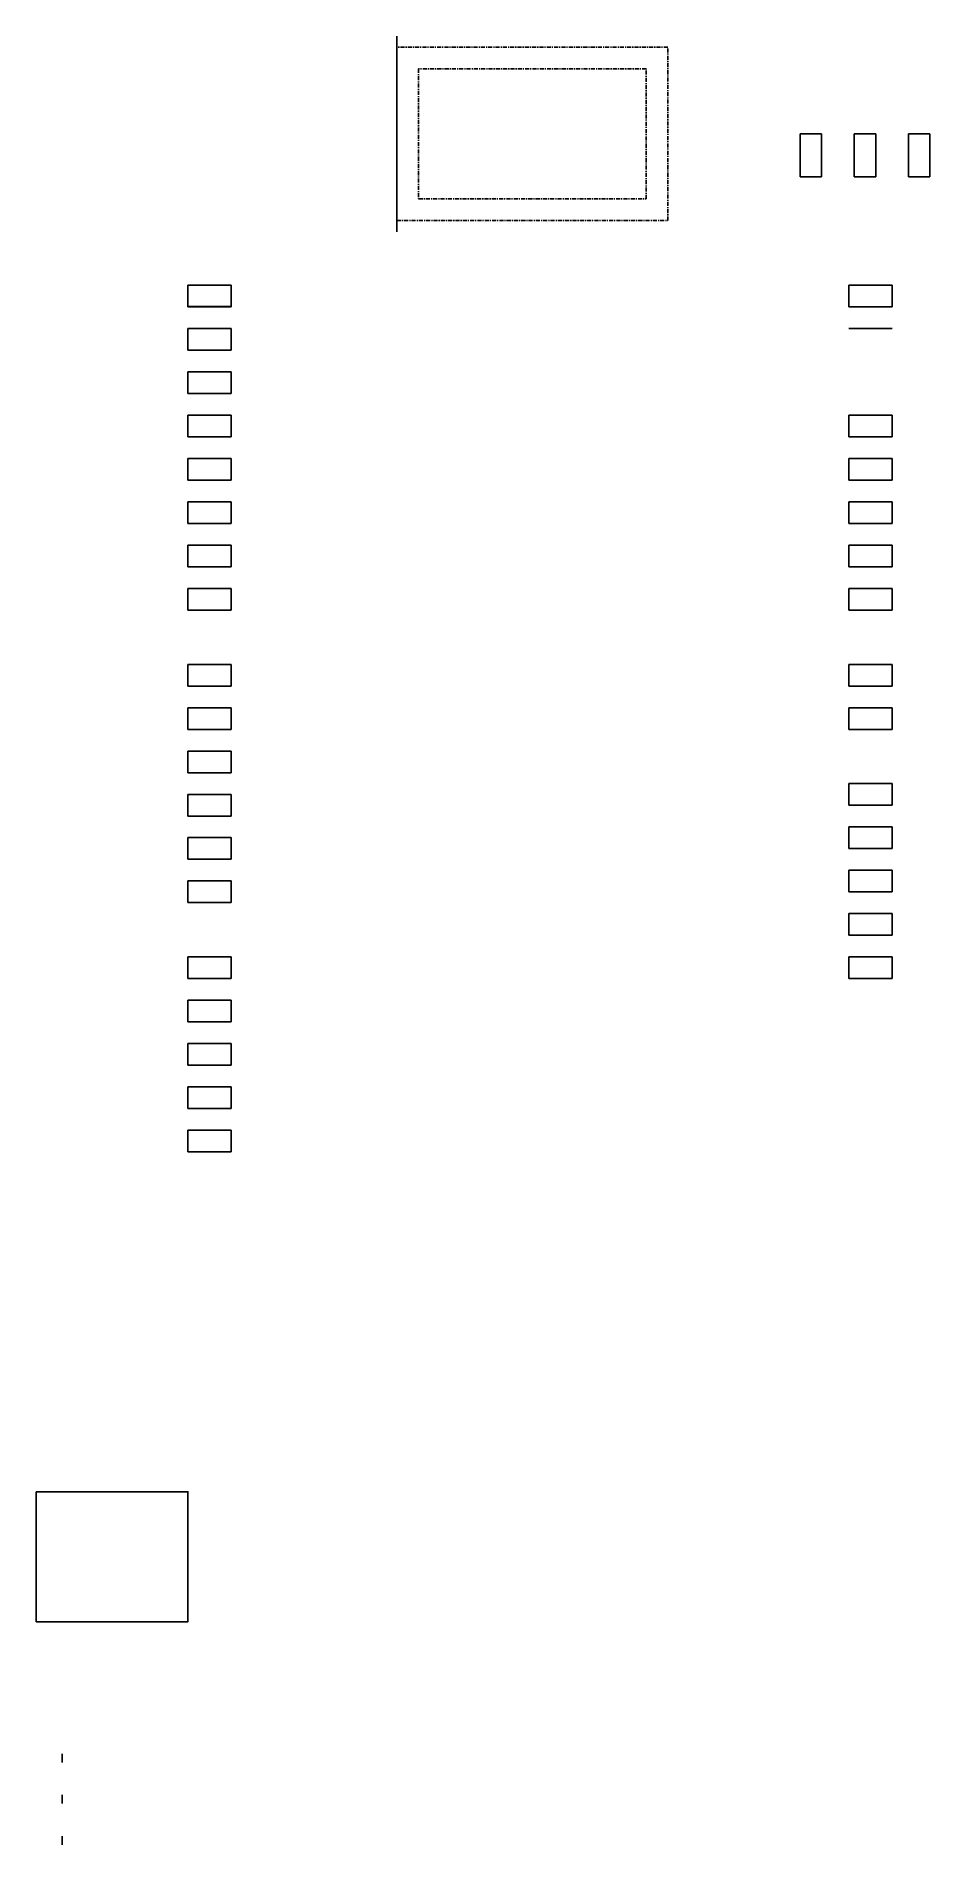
# Model space of a CAD drawing. Header units: millimetres. Extents: x 2040 to 2122, y -3084 to -2917.
import ezdxf

# ---------------------------------------------------------------- set-up
doc = ezdxf.new("R2010")
doc.units = ezdxf.units.MM
doc.linetypes.add('CENTER', pattern=[0.6, 0.375, -0.075, 0.075, -0.075])
doc.layers.add('center', color=1, linetype='CENTER')

msp = doc.modelspace()

# ---------------------------------------------------------------- linework, layer by layer
at = {"layer": 'center', "elevation": 1}
for points in [[(2072.82, -2934.28), (2097.82, -2934.28), (2097.82, -2918.28), (2072.82, -2918.28)], [(2074.82, -2932.28), (2095.82, -2932.28), (2095.82, -2920.28), (2074.82, -2920.28)]]:
    msp.add_lwpolyline(points, close=True, dxfattribs=at)
at = {"layer": 'center', "extrusion": (1, -1e-16, 3e-16), "elevation": 2041.92}
for points in [[(-3076.51, -2), (-3075.96, -2), (-3075.84, -1.49), (-3075.84, 1), (-3076.64, 1), (-3076.64, -1.49)], [(-3080.32, -2), (-3079.77, -2), (-3079.65, -1.49), (-3079.65, 1), (-3080.45, 1), (-3080.45, -1.49)], [(-3084.13, -2), (-3083.58, -2), (-3083.46, -1.49), (-3083.46, 1), (-3084.26, 1), (-3084.26, -1.49)]]:
    msp.add_lwpolyline(points, close=True, dxfattribs=at)
at = {"layer": 'Defpoints'}
msp.add_line((2072.82, -2917.26, 1), (2072.82, -2935.31, 1), dxfattribs=at)
at = {"layer": 'Defpoints', "color": 7, "linetype": 'Continuous'}
for p, q in [((2110.03, -2930.24, 1), (2110.03, -2926.27, 1)), ((2110.03, -2926.27, 1), (2112.01, -2926.27, 1)), ((2112.01, -2926.27, 1), (2112.01, -2930.24, 1)), ((2115.03, -2930.24, 1), (2115.03, -2926.27, 1)), ((2115.03, -2926.27, 1), (2117.01, -2926.27, 1)), ((2117.01, -2926.27, 1), (2117.01, -2930.24, 1)), ((2120.03, -2926.27, 1), (2120.03, -2930.24, 1)), ((2122.01, -2926.27, 1), (2120.03, -2926.27, 1)), ((2122.01, -2926.27, 1), (2122.01, -2930.24, 1)), ((2112.01, -2930.24, 1), (2110.03, -2930.24, 1)), ((2117.01, -2930.24, 1), (2115.03, -2930.24, 1)), ((2120.03, -2930.24, 1), (2122.01, -2930.24, 1)), ((2053.52, -2942.26, 1), (2053.52, -2940.26, 1)), ((2053.52, -2940.26, 1), (2057.52, -2940.26, 1)), ((2053.52, -2940.26, 1), (2057.52, -2940.26, 1)), ((2057.52, -2940.26, 1), (2057.52, -2942.26, 1)), ((2114.52, -2942.26, 1), (2114.52, -2940.26, 1)), ((2114.52, -2940.26, 1), (2118.52, -2940.26, 1)), ((2118.52, -2940.26, 1), (2118.52, -2942.26, 1)), ((2057.52, -2942.21, 1), (2053.52, -2942.21, 1)), ((2057.52, -2942.26, 1), (2053.52, -2942.26, 1)), ((2118.52, -2942.26, 1), (2114.52, -2942.26, 1)), ((2053.52, -2946.26, 1), (2053.52, -2944.26, 1)), ((2053.52, -2944.26, 1), (2057.52, -2944.26, 1)), ((2057.52, -2944.26, 1), (2057.52, -2946.26, 1)), ((2114.52, -2944.26, 1), (2118.52, -2944.26, 1)), ((2057.52, -2946.26, 1), (2053.52, -2946.26, 1)), ((2053.52, -2950.26, 1), (2053.52, -2948.26, 1)), ((2053.52, -2948.26, 1), (2057.52, -2948.26, 1)), ((2057.52, -2948.26, 1), (2057.52, -2950.26, 1)), ((2057.52, -2950.26, 1), (2053.52, -2950.26, 1)), ((2053.52, -2954.26, 1), (2053.52, -2952.26, 1)), ((2053.52, -2952.26, 1), (2057.52, -2952.26, 1)), ((2057.52, -2952.26, 1), (2057.52, -2954.26, 1)), ((2114.52, -2954.26, 1), (2114.52, -2952.26, 1)), ((2114.52, -2952.26, 1), (2118.52, -2952.26, 1)), ((2118.52, -2952.26, 1), (2118.52, -2954.26, 1)), ((2057.52, -2954.26, 1), (2053.52, -2954.26, 1)), ((2118.52, -2954.26, 1), (2114.52, -2954.26, 1)), ((2053.52, -2958.26, 1), (2053.52, -2956.26, 1)), ((2053.52, -2956.26, 1), (2057.52, -2956.26, 1)), ((2057.52, -2956.26, 1), (2057.52, -2958.26, 1)), ((2114.52, -2958.26, 1), (2114.52, -2956.26, 1)), ((2114.52, -2956.26, 1), (2118.52, -2956.26, 1)), ((2118.52, -2956.26, 1), (2118.52, -2958.26, 1)), ((2057.52, -2958.26, 1), (2053.52, -2958.26, 1)), ((2118.52, -2958.26, 1), (2114.52, -2958.26, 1)), ((2053.52, -2962.26, 1), (2053.52, -2960.26, 1)), ((2053.52, -2960.26, 1), (2057.52, -2960.26, 1)), ((2057.52, -2960.26, 1), (2057.52, -2962.26, 1)), ((2114.52, -2962.26, 1), (2114.52, -2960.26, 1)), ((2114.52, -2960.26, 1), (2118.52, -2960.26, 1)), ((2118.52, -2960.26, 1), (2118.52, -2962.26, 1)), ((2057.52, -2962.26, 1), (2053.52, -2962.26, 1)), ((2118.52, -2962.26, 1), (2114.52, -2962.26, 1)), ((2053.52, -2966.26, 1), (2053.52, -2964.26, 1)), ((2053.52, -2964.26, 1), (2057.52, -2964.26, 1)), ((2057.52, -2964.26, 1), (2057.52, -2966.26, 1)), ((2114.52, -2966.26, 1), (2114.52, -2964.26, 1)), ((2114.52, -2964.26, 1), (2118.52, -2964.26, 1)), ((2118.52, -2964.26, 1), (2118.52, -2966.26, 1)), ((2057.52, -2966.26, 1), (2053.52, -2966.26, 1)), ((2118.52, -2966.26, 1), (2114.52, -2966.26, 1)), ((2053.52, -2970.26, 1), (2053.52, -2968.26, 1)), ((2053.52, -2968.26, 1), (2057.52, -2968.26, 1)), ((2057.52, -2968.26, 1), (2057.52, -2970.26, 1)), ((2114.52, -2970.26, 1), (2114.52, -2968.26, 1)), ((2114.52, -2968.26, 1), (2118.52, -2968.26, 1)), ((2118.52, -2968.26, 1), (2118.52, -2970.26, 1)), ((2057.52, -2970.26, 1), (2053.52, -2970.26, 1)), ((2118.52, -2970.26, 1), (2114.52, -2970.26, 1)), ((2053.52, -2977.26, 1), (2053.52, -2975.26, 1)), ((2053.52, -2975.26, 1), (2057.52, -2975.26, 1)), ((2057.52, -2975.26, 1), (2057.52, -2977.26, 1)), ((2114.52, -2977.26, 1), (2114.52, -2975.26, 1)), ((2114.52, -2975.26, 1), (2118.52, -2975.26, 1)), ((2118.52, -2975.26, 1), (2118.52, -2977.26, 1)), ((2057.52, -2977.26, 1), (2053.52, -2977.26, 1)), ((2118.52, -2977.26, 1), (2114.52, -2977.26, 1)), ((2053.52, -2981.26, 1), (2053.52, -2979.26, 1)), ((2053.52, -2979.26, 1), (2057.52, -2979.26, 1)), ((2057.52, -2979.26, 1), (2057.52, -2981.26, 1)), ((2114.52, -2981.26, 1), (2114.52, -2979.26, 1)), ((2114.52, -2979.26, 1), (2118.52, -2979.26, 1)), ((2118.52, -2979.26, 1), (2118.52, -2981.26, 1)), ((2057.52, -2981.26, 1), (2053.52, -2981.26, 1)), ((2118.52, -2981.26, 1), (2114.52, -2981.26, 1)), ((2053.52, -2985.26, 1), (2053.52, -2983.26, 1)), ((2053.52, -2983.26, 1), (2057.52, -2983.26, 1)), ((2057.52, -2983.26, 1), (2057.52, -2985.26, 1)), ((2057.52, -2985.26, 1), (2053.52, -2985.26, 1)), ((2053.52, -2989.26, 1), (2053.52, -2987.26, 1)), ((2053.52, -2987.26, 1), (2057.52, -2987.26, 1)), ((2057.52, -2987.26, 1), (2057.52, -2989.26, 1)), ((2114.52, -2986.26, 1), (2118.52, -2986.26, 1)), ((2114.52, -2988.26, 1), (2114.52, -2986.26, 1)), ((2118.52, -2986.26, 1), (2118.52, -2988.26, 1)), ((2057.52, -2989.26, 1), (2053.52, -2989.26, 1)), ((2118.52, -2988.26, 1), (2114.52, -2988.26, 1)), ((2114.52, -2990.26, 1), (2118.52, -2990.26, 1)), ((2114.52, -2992.26, 1), (2114.52, -2990.26, 1)), ((2118.52, -2990.26, 1), (2118.52, -2992.26, 1)), ((2053.52, -2993.26, 1), (2053.52, -2991.26, 1)), ((2053.52, -2991.26, 1), (2057.52, -2991.26, 1)), ((2057.52, -2991.26, 1), (2057.52, -2993.26, 1)), ((2118.52, -2992.26, 1), (2114.52, -2992.26, 1)), ((2057.52, -2993.26, 1), (2053.52, -2993.26, 1)), ((2114.52, -2994.26, 1), (2118.52, -2994.26, 1)), ((2114.52, -2996.26, 1), (2114.52, -2994.26, 1)), ((2118.52, -2994.26, 1), (2118.52, -2996.26, 1)), ((2053.52, -2997.26, 1), (2053.52, -2995.26, 1)), ((2053.52, -2995.26, 1), (2057.52, -2995.26, 1)), ((2057.52, -2995.26, 1), (2057.52, -2997.26, 1)), ((2057.52, -2997.26, 1), (2053.52, -2997.26, 1)), ((2118.52, -2996.26, 1), (2114.52, -2996.26, 1)), ((2114.52, -2998.26, 1), (2118.52, -2998.26, 1)), ((2114.52, -3000.26, 1), (2114.52, -2998.26, 1)), ((2118.52, -2998.26, 1), (2118.52, -3000.26, 1)), ((2118.52, -3000.26, 1), (2114.52, -3000.26, 1)), ((2053.52, -3004.26, 1), (2053.52, -3002.26, 1)), ((2053.52, -3002.26, 1), (2057.52, -3002.26, 1)), ((2057.52, -3002.26, 1), (2057.52, -3004.26, 1)), ((2114.52, -3002.26, 1), (2118.52, -3002.26, 1)), ((2114.52, -3004.26, 1), (2114.52, -3002.26, 1)), ((2118.52, -3002.26, 1), (2118.52, -3004.26, 1)), ((2057.52, -3004.26, 1), (2053.52, -3004.26, 1)), ((2118.52, -3004.26, 1), (2114.52, -3004.26, 1)), ((2053.52, -3008.26, 1), (2053.52, -3006.26, 1)), ((2053.52, -3006.26, 1), (2057.52, -3006.26, 1)), ((2057.52, -3006.26, 1), (2057.52, -3008.26, 1)), ((2057.52, -3008.26, 1), (2053.52, -3008.26, 1)), ((2053.52, -3012.26, 1), (2053.52, -3010.26, 1)), ((2053.52, -3010.26, 1), (2057.52, -3010.26, 1)), ((2057.52, -3010.26, 1), (2057.52, -3012.26, 1)), ((2057.52, -3012.26, 1), (2053.52, -3012.26, 1)), ((2053.52, -3016.26, 1), (2053.52, -3014.26, 1)), ((2053.52, -3014.26, 1), (2057.52, -3014.26, 1)), ((2057.52, -3014.26, 1), (2057.52, -3016.26, 1)), ((2057.52, -3016.26, 1), (2053.52, -3016.26, 1)), ((2053.52, -3020.26, 1), (2053.52, -3018.26, 1)), ((2053.52, -3018.26, 1), (2057.52, -3018.26, 1)), ((2057.52, -3018.26, 1), (2057.52, -3020.26, 1)), ((2057.52, -3020.26, 1), (2053.52, -3020.26, 1))]:
    msp.add_line(p, q, dxfattribs=at)
at = {"layer": 'Defpoints', "elevation": 1}
msp.add_lwpolyline([(2039.52, -3051.65), (2039.52, -3063.65), (2053.52, -3063.65), (2053.52, -3051.65)], close=True, dxfattribs=at)

doc.saveas('drawing.dxf')
